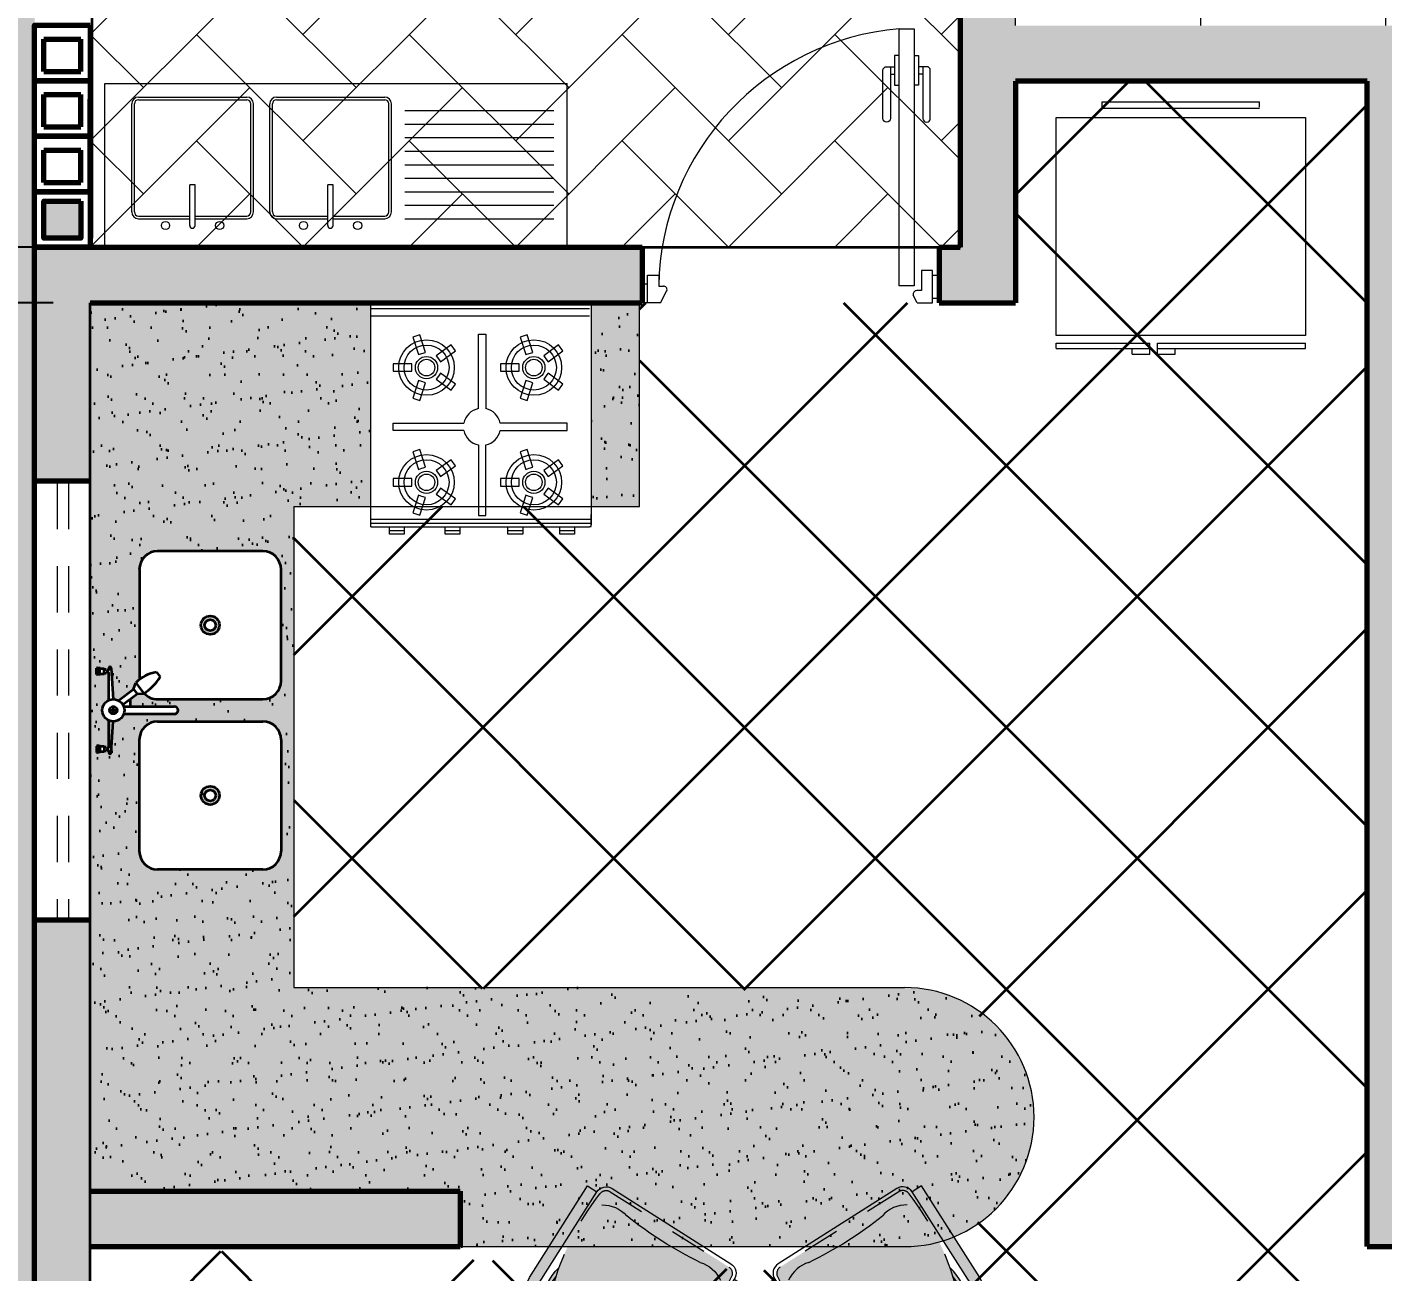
# Model space of a CAD drawing. Header units: millimetres. Extents: x 971.3 to 1010.6, y 593 to 619.8.
# Drawn here: x 973.39 to 977.052, y 603.08 to 606.443 of the extents above; entities that cross this region are included whole.
import ezdxf

# ---------------------------------------------------------------- set-up
doc = ezdxf.new("R2010")
doc.units = ezdxf.units.MM
doc.linetypes.add('ACAD_ISO10W100', pattern=[18.5, 12, -3, 0.5, -3])
doc.linetypes.add('HIDDEN2', pattern=[0.1875, 0.125, -0.0625])
for name, color, linetype, lineweight in [('1', 253, 'Continuous', 0), ('_mobiliário', 7, 'Continuous', 5), ('csco', 7, 'Continuous', 70), ('FAROLAS', 45, 'Continuous', 9), ('moveis', 254, 'Continuous', 5), ('PUERTAS', 40, 'Continuous', 15), ('PUERTAS MADERA', 37, 'Continuous', 13), ('vidrios', 251, 'Continuous', 9), ('www.dwgfree.com', 7, 'Continuous', 70)]:
    doc.layers.add(name, color=color, linetype=linetype, lineweight=lineweight)
doc.layers.add('MUEBLES', color=7, linetype='Continuous', lineweight=13, true_color=0x584b49)
doc.styles.get("Standard").update_dxf_attribs({"font": 'stylu.ttf'})
doc.dimstyles.new('1-75', dxfattribs={"dimtxt": 0.09, "dimasz": 0.05, "dimexe": 0.1, "dimexo": 0.1, "dimgap": 0.05, "dimtad": 1, "dimzin": 4, "dimdsep": 46, "dimtxsty": 'Standard', "dimblk": 'DOT', "dimcen": 0.09, "dimclrd": 250, "dimclre": 250, "dimclrt": 7, "dimaunit": 1, "dimazin": 0, "dimtfac": 1, "dimtix": 1, "dimtmove": 1, "dimatfit": 3, "dimfxl": 0.5, "dimtolj": 1, "dimtzin": 0, "dimarcsym": 0})

# ---------------------------------------------------------------- blocks, each defined once
blk = doc.blocks.new('Moko07pl')
at = {"color": 0, "linetype": 'ByBlock'}
for p, q in [((-0.2238, 0), (0.2238, 0)), ((-0.2238, -0.0155), (-0.2238, 0)), ((0.2238, -0.0155), (0.2238, 0)), ((-0.2238, -0.0177), (0.2238, -0.0177)), ((-0.3543, -0.0443), (0.3543, -0.0443)), ((-0.3543, -0.6643), (-0.3543, -0.0443)), ((0.3543, -0.0443), (0.3543, -0.6643)), ((0.3543, -0.6643), (-0.3543, -0.6643)), ((-0.3543, -0.6864), (-0.0886, -0.6864)), ((-0.3543, -0.7019), (-0.3543, -0.6864)), ((-0.0886, -0.7019), (-0.0886, -0.6864)), ((-0.0663, -0.6864), (0.3543, -0.6864)), ((-0.0663, -0.7019), (-0.0663, -0.6864)), ((0.3543, -0.7019), (0.3543, -0.6864)), ((-0.3543, -0.7019), (-0.0886, -0.7019)), ((-0.1383, -0.7019), (-0.0886, -0.7019)), ((-0.1383, -0.7174), (-0.1383, -0.7019)), ((-0.1383, -0.7174), (-0.0886, -0.7174)), ((-0.0886, -0.7174), (-0.0886, -0.7019)), ((-0.0663, -0.7174), (-0.0663, -0.7019)), ((-0.0663, -0.7019), (-0.0166, -0.7019)), ((-0.0663, -0.7019), (0.3543, -0.7019)), ((-0.0663, -0.7174), (-0.0166, -0.7174)), ((-0.0166, -0.7174), (-0.0166, -0.7019))]:
    blk.add_line(p, q, dxfattribs=at)
blk = doc.blocks.new('COC')
for p, q in [((-0.2975, 0), (0.2975, 0)), ((0.2975, 0), (0.2975, -0.6)), ((-0.2975, -0.015), (0.2925, -0.015)), ((-0.2975, -0.035), (0.2925, -0.035)), ((-0.1658, -0.0863, 0.87), (-0.1848, -0.0925, 0.87)), ((-0.1848, -0.0925, 0.87), (-0.1694, -0.14, 0.87)), ((-0.1504, -0.1339, 0.87), (-0.1658, -0.0863, 0.87)), ((-0.0075, -0.085, 0.87), (0.0125, -0.085, 0.87)), ((-0.0075, -0.286, 0.87), (-0.0075, -0.085, 0.87)), ((0.0125, -0.085, 0.87), (0.0125, -0.286, 0.87)), ((0.1242, -0.0863, 0.87), (0.1052, -0.0925, 0.87)), ((0.1052, -0.0925, 0.87), (0.1206, -0.14, 0.87)), ((0.1396, -0.1339, 0.87), (0.1242, -0.0863, 0.87)), ((-0.1694, -0.14, 0.87), (-0.1599, -0.137, 0.87)), ((-0.1599, -0.137, 0.87), (-0.1504, -0.1339, 0.87)), ((-0.0806, -0.114, 0.87), (-0.121, -0.1434, 0.87)), ((-0.121, -0.1434, 0.87), (-0.1151, -0.1515, 0.87)), ((-0.1093, -0.1596, 0.87), (-0.0688, -0.1302, 0.87)), ((-0.0688, -0.1302, 0.87), (-0.0806, -0.114, 0.87)), ((0.1206, -0.14, 0.87), (0.1301, -0.137, 0.87)), ((0.1301, -0.137, 0.87), (0.1396, -0.1339, 0.87)), ((0.2094, -0.114, 0.87), (0.169, -0.1434, 0.87)), ((0.169, -0.1434, 0.87), (0.1749, -0.1515, 0.87)), ((0.1807, -0.1596, 0.87), (0.2212, -0.1302, 0.87)), ((0.2212, -0.1302, 0.87), (0.2094, -0.114, 0.87)), ((-0.2375, -0.165, 0.87), (-0.2375, -0.185, 0.87)), ((-0.1875, -0.165, 0.87), (-0.2375, -0.165, 0.87)), ((-0.1875, -0.175, 0.87), (-0.1875, -0.165, 0.87)), ((-0.1875, -0.185, 0.87), (-0.1875, -0.175, 0.87)), ((-0.1151, -0.1515, 0.87), (-0.1093, -0.1596, 0.87)), ((0.0525, -0.165, 0.87), (0.0525, -0.185, 0.87)), ((0.1025, -0.165, 0.87), (0.0525, -0.165, 0.87)), ((0.1025, -0.175, 0.87), (0.1025, -0.165, 0.87)), ((0.1025, -0.185, 0.87), (0.1025, -0.175, 0.87)), ((0.1749, -0.1515, 0.87), (0.1807, -0.1596, 0.87)), ((-0.2375, -0.185, 0.87), (-0.1875, -0.185, 0.87)), ((-0.1694, -0.21, 0.87), (-0.1848, -0.2575, 0.87)), ((-0.1599, -0.213, 0.87), (-0.1694, -0.21, 0.87)), ((-0.1658, -0.2637, 0.87), (-0.1504, -0.2161, 0.87)), ((-0.1504, -0.2161, 0.87), (-0.1599, -0.213, 0.87)), ((-0.1151, -0.1985, 0.87), (-0.121, -0.2066, 0.87)), ((-0.121, -0.2066, 0.87), (-0.0806, -0.236, 0.87)), ((-0.1093, -0.1904, 0.87), (-0.1151, -0.1985, 0.87)), ((-0.0688, -0.2198, 0.87), (-0.1093, -0.1904, 0.87)), ((0.0525, -0.185, 0.87), (0.1025, -0.185, 0.87)), ((0.1206, -0.21, 0.87), (0.1052, -0.2575, 0.87)), ((0.1301, -0.213, 0.87), (0.1206, -0.21, 0.87)), ((0.1242, -0.2637, 0.87), (0.1396, -0.2161, 0.87)), ((0.1396, -0.2161, 0.87), (0.1301, -0.213, 0.87)), ((0.1749, -0.1985, 0.87), (0.169, -0.2066, 0.87)), ((0.169, -0.2066, 0.87), (0.2094, -0.236, 0.87)), ((0.1807, -0.1904, 0.87), (0.1749, -0.1985, 0.87)), ((0.2212, -0.2198, 0.87), (0.1807, -0.1904, 0.87)), ((-0.0806, -0.236, 0.87), (-0.0688, -0.2198, 0.87)), ((0.2094, -0.236, 0.87), (0.2212, -0.2198, 0.87)), ((-0.1848, -0.2575, 0.87), (-0.1658, -0.2637, 0.87)), ((0.1052, -0.2575, 0.87), (0.1242, -0.2637, 0.87)), ((-0.2375, -0.325, 0.87), (-0.0465, -0.325, 0.87)), ((-0.2375, -0.345, 0.87), (-0.2375, -0.325, 0.87)), ((0.2325, -0.325, 0.87), (0.0515, -0.325, 0.87)), ((0.2325, -0.345, 0.87), (0.2325, -0.325, 0.87)), ((-0.0465, -0.345, 0.87), (-0.2375, -0.345, 0.87)), ((0.0515, -0.345, 0.87), (0.2325, -0.345, 0.87)), ((-0.1658, -0.3963, 0.87), (-0.1848, -0.4025, 0.87)), ((-0.1848, -0.4025, 0.87), (-0.1694, -0.45, 0.87)), ((-0.1504, -0.4439, 0.87), (-0.1658, -0.3963, 0.87)), ((-0.0075, -0.384, 0.87), (-0.0075, -0.575, 0.87)), ((0.0125, -0.575, 0.87), (0.0125, -0.384, 0.87)), ((0.1242, -0.3963, 0.87), (0.1052, -0.4025, 0.87)), ((0.1052, -0.4025, 0.87), (0.1206, -0.45, 0.87)), ((0.1396, -0.4439, 0.87), (0.1242, -0.3963, 0.87)), ((-0.0806, -0.424, 0.87), (-0.121, -0.4534, 0.87)), ((-0.0688, -0.4402, 0.87), (-0.0806, -0.424, 0.87)), ((0.2094, -0.424, 0.87), (0.169, -0.4534, 0.87)), ((0.2212, -0.4402, 0.87), (0.2094, -0.424, 0.87)), ((-0.2375, -0.475, 0.87), (-0.2375, -0.495, 0.87)), ((-0.1875, -0.475, 0.87), (-0.2375, -0.475, 0.87)), ((-0.1875, -0.485, 0.87), (-0.1875, -0.475, 0.87)), ((-0.1694, -0.45, 0.87), (-0.1599, -0.447, 0.87)), ((-0.1599, -0.447, 0.87), (-0.1504, -0.4439, 0.87)), ((-0.121, -0.4534, 0.87), (-0.1151, -0.4615, 0.87)), ((-0.1151, -0.4615, 0.87), (-0.1093, -0.4696, 0.87)), ((-0.1093, -0.4696, 0.87), (-0.0688, -0.4402, 0.87)), ((0.0525, -0.475, 0.87), (0.0525, -0.495, 0.87)), ((0.1025, -0.475, 0.87), (0.0525, -0.475, 0.87)), ((0.1025, -0.485, 0.87), (0.1025, -0.475, 0.87)), ((0.1206, -0.45, 0.87), (0.1301, -0.447, 0.87)), ((0.1301, -0.447, 0.87), (0.1396, -0.4439, 0.87)), ((0.169, -0.4534, 0.87), (0.1749, -0.4615, 0.87)), ((0.1749, -0.4615, 0.87), (0.1807, -0.4696, 0.87)), ((0.1807, -0.4696, 0.87), (0.2212, -0.4402, 0.87)), ((-0.2375, -0.495, 0.87), (-0.1875, -0.495, 0.87)), ((-0.1875, -0.495, 0.87), (-0.1875, -0.485, 0.87)), ((-0.1151, -0.5085, 0.87), (-0.121, -0.5166, 0.87)), ((-0.1093, -0.5004, 0.87), (-0.1151, -0.5085, 0.87)), ((-0.0688, -0.5298, 0.87), (-0.1093, -0.5004, 0.87)), ((0.0525, -0.495, 0.87), (0.1025, -0.495, 0.87)), ((0.1025, -0.495, 0.87), (0.1025, -0.485, 0.87)), ((0.1749, -0.5085, 0.87), (0.169, -0.5166, 0.87)), ((0.1807, -0.5004, 0.87), (0.1749, -0.5085, 0.87)), ((0.2212, -0.5298, 0.87), (0.1807, -0.5004, 0.87)), ((-0.1694, -0.52, 0.87), (-0.1848, -0.5675, 0.87)), ((-0.1599, -0.523, 0.87), (-0.1694, -0.52, 0.87)), ((-0.1658, -0.5737, 0.87), (-0.1504, -0.5261, 0.87)), ((-0.1504, -0.5261, 0.87), (-0.1599, -0.523, 0.87)), ((-0.121, -0.5166, 0.87), (-0.0806, -0.546, 0.87)), ((-0.0806, -0.546, 0.87), (-0.0688, -0.5298, 0.87)), ((0.1206, -0.52, 0.87), (0.1052, -0.5675, 0.87)), ((0.1301, -0.523, 0.87), (0.1206, -0.52, 0.87)), ((0.1242, -0.5737, 0.87), (0.1396, -0.5261, 0.87)), ((0.1396, -0.5261, 0.87), (0.1301, -0.523, 0.87)), ((0.169, -0.5166, 0.87), (0.2094, -0.546, 0.87)), ((0.2094, -0.546, 0.87), (0.2212, -0.5298, 0.87)), ((-0.2975, -0.585), (0.2925, -0.585)), ((-0.1848, -0.5675, 0.87), (-0.1658, -0.5737, 0.87)), ((-0.0075, -0.575, 0.87), (0.0125, -0.575, 0.87)), ((0.1052, -0.5675, 0.87), (0.1242, -0.5737, 0.87)), ((0.2922, -0.5847), (0.2973, -0.5847)), ((0.2973, -0.6048), (0.2973, -0.572)), ((-0.2975, -0.595), (0.2975, -0.595)), ((-0.2975, -0.605), (0.2925, -0.605)), ((-0.2475, -0.605, 0.78), (-0.2075, -0.605, 0.78)), ((-0.2475, -0.625, 0.78), (-0.2475, -0.605, 0.78)), ((-0.2475, -0.615, 0.78), (-0.2075, -0.615, 0.78)), ((-0.2475, -0.625, 0.78), (-0.2475, -0.615, 0.78)), ((-0.2075, -0.605, 0.78), (-0.2075, -0.625, 0.78)), ((-0.0975, -0.605, 0.78), (-0.0575, -0.605, 0.78)), ((-0.0975, -0.625, 0.78), (-0.0975, -0.605, 0.78)), ((-0.0975, -0.615, 0.78), (-0.0575, -0.615, 0.78)), ((-0.0975, -0.625, 0.78), (-0.0975, -0.615, 0.78)), ((-0.0575, -0.605, 0.78), (-0.0575, -0.625, 0.78)), ((0.0725, -0.605, 0.78), (0.1125, -0.605, 0.78)), ((0.0725, -0.625, 0.78), (0.0725, -0.605, 0.78)), ((0.0725, -0.615, 0.78), (0.1125, -0.615, 0.78)), ((0.0725, -0.625, 0.78), (0.0725, -0.615, 0.78)), ((0.1125, -0.605, 0.78), (0.1125, -0.625, 0.78)), ((0.2125, -0.605, 0.78), (0.2525, -0.605, 0.78)), ((0.2125, -0.625, 0.78), (0.2125, -0.605, 0.78)), ((0.2125, -0.615, 0.78), (0.2525, -0.615, 0.78)), ((0.2125, -0.625, 0.78), (0.2125, -0.615, 0.78)), ((0.2525, -0.605, 0.78), (0.2525, -0.625, 0.78)), ((0.2925, -0.6048), (0.2973, -0.6048)), ((-0.2075, -0.625, 0.78), (-0.2475, -0.625, 0.78)), ((-0.0575, -0.625, 0.78), (-0.0975, -0.625, 0.78)), ((0.1125, -0.625, 0.78), (0.0725, -0.625, 0.78)), ((0.2525, -0.625, 0.78), (0.2125, -0.625, 0.78))]:
    blk.add_line(p, q)
at = {"lineweight": 0}
blk.add_line((-0.2975, -0.605), (-0.2975, 0), dxfattribs=at)
for centre, radius in [((-0.1475, -0.175, 0.87), 0.075), ((0.1425, -0.175, 0.87), 0.075), ((-0.1475, -0.175, 0.87), 0.0608), ((-0.1475, -0.175, 0.87), 0.03), ((0.1425, -0.175, 0.87), 0.0608), ((0.1425, -0.175, 0.87), 0.03), ((-0.1475, -0.175, 0.87), 0.0224), ((0.1425, -0.175, 0.87), 0.0224), ((-0.1475, -0.485, 0.87), 0.075), ((-0.1475, -0.485, 0.87), 0.0608), ((0.1425, -0.485, 0.87), 0.075), ((0.1425, -0.485, 0.87), 0.0608), ((-0.1475, -0.485, 0.87), 0.03), ((-0.1475, -0.485, 0.87), 0.0224), ((0.1425, -0.485, 0.87), 0.03), ((0.1425, -0.485, 0.87), 0.0224)]:
    blk.add_circle(centre, radius, dxfattribs=at)
for start, end in [(101.537, 168.463), (11.537, 78.463), (191.537, 258.463), (281.537, 348.463)]:
    blk.add_arc((0.0025, -0.335, 0.87), 0.05, start, end, dxfattribs=at)
blk = doc.blocks.new('CUBA2NEW')
at = {"layer": '_mobiliário', "lineweight": 35}
for p, q in [((-0.1147, 0.2592), (-0.1136, 0.2636)), ((-0.0953, 0.2592), (-0.1147, 0.2592)), ((-0.1134, 0.2548), (-0.1147, 0.2592)), ((-0.0964, 0.2636), (-0.1136, 0.2636)), ((-0.0966, 0.2548), (-0.0953, 0.2592)), ((-0.0953, 0.2592), (-0.0964, 0.2636)), ((0.0955, 0.2592), (0.0966, 0.2636)), ((0.0955, 0.2592), (0.1149, 0.2592)), ((0.0968, 0.2548), (0.0955, 0.2592)), ((0.0966, 0.2636), (0.1138, 0.2636)), ((0.1136, 0.2548), (0.1149, 0.2592)), ((0.1149, 0.2592), (0.1138, 0.2636)), ((-0.1117, 0.23), (-0.1141, 0.23)), ((-0.1141, 0.2238), (-0.0299, 0.219)), ((-0.0966, 0.2548), (-0.1134, 0.2548)), ((-0.1121, 0.2428), (-0.1121, 0.2548)), ((-0.0979, 0.2428), (-0.1121, 0.2428)), ((-0.1103, 0.2372), (-0.1103, 0.2428)), ((-0.1008, 0.23), (-0.0275, 0.23)), ((-0.0997, 0.2372), (-0.0997, 0.2428)), ((-0.0275, 0.23), (-0.099, 0.23)), ((-0.0979, 0.2428), (-0.0979, 0.2548)), ((0, 0.23), (0, 0.2052)), ((0.0277, 0.23), (0.0992, 0.23)), ((0.1143, 0.2238), (0.0301, 0.219)), ((0.0968, 0.2548), (0.1136, 0.2548)), ((0.0981, 0.2428), (0.0981, 0.2548)), ((0.0981, 0.2428), (0.1123, 0.2428)), ((0.0999, 0.2372), (0.0999, 0.2428)), ((0.1105, 0.2372), (0.1105, 0.2428)), ((0.1119, 0.23), (0.1143, 0.23)), ((0.1123, 0.2428), (0.1123, 0.2548)), ((-0.0125, 0.2182), (0.0134, 0.2182)), ((-0.0099, 0.19), (-0.0099, 0.0533)), ((0.0101, 0.2183), (0.0101, 0.2179)), ((0.0101, 0.2179), (0.0101, 0.2179)), ((0.0101, 0.19), (0.0101, 0.0533)), ((0.0156, 0.1926), (0.0445, 0.1538)), ((0.0268, 0.2045), (0.0572, 0.1637)), ((-0.3805, 0.1479), (-0.0795, 0.1479)), ((0.0302, 0.1729), (0.0101, 0.1729)), ((0.0572, 0.1637), (0.0443, 0.1541)), ((0.0443, 0.1541), (0.0452, 0.1361)), ((0.0742, 0.1576), (0.0452, 0.1361)), ((0.0572, 0.1637), (0.0742, 0.1576)), ((0.3805, 0.1479), (0.0828, 0.1479)), ((-0.43, -0.1855), (-0.43, 0.0985)), ((-0.03, 0.0985), (-0.03, -0.1855)), ((0.03, 0.0985), (0.03, -0.1855)), ((0.1033, 0.1017), (0.0904, 0.0921)), ((0.43, -0.1855), (0.43, 0.0985)), ((-0.0795, -0.235), (-0.3805, -0.235)), ((0.0795, -0.235), (0.3805, -0.235))]:
    blk.add_line(p, q, dxfattribs=at)
for centre, radius in [((0.0001, 0.2183), 0.03), ((0.0001, 0.2183), 0.01), ((-0.23, -0.0435), 0.025), ((-0.23, -0.0435), 0.015), ((0.23, -0.0435), 0.025), ((0.23, -0.0435), 0.015)]:
    blk.add_circle(centre, radius, dxfattribs=at)
for centre, radius, start, end in [((-0.1141, 0.2269), 0.00311, 90, 270), ((-0.1109, 0.2336), 0.00364, 256.098, 80.406), ((-0.0991, 0.2336), 0.00364, 99.594, 283.902), ((0.0993, 0.2336), 0.00364, 256.098, 80.406), ((0.1111, 0.2336), 0.00364, 99.594, 283.902), ((0.1143, 0.2269), 0.00311, 270, 90), ((-0.3805, 0.0985), 0.0495, 90, 180), ((-0.0795, 0.0985), 0.0495, 0, 90), ((0.0021, 0.0845), 0.1027, 9.6471, 45.43), ((0.0831, 0.0985), 0.0495, 90, 90.2722), ((0.3805, 0.0985), 0.0495, 0, 90), ((0.0795, 0.0985), 0.0495, 132.6749, 180), ((0.1514, 0.2), 0.124, 211.0354, 240.5209), ((0.0001, 0.0533), 0.01, 180, 360), ((-0.3805, -0.1855), 0.0495, 180, 270), ((-0.0795, -0.1855), 0.0495, 270, 0), ((0.0795, -0.1855), 0.0495, 180, 270), ((0.3805, -0.1855), 0.0495, 270, 0)]:
    blk.add_arc(centre, radius, start, end, dxfattribs=at)
blk = doc.blocks.new('Banqueta Stool 117')
at = {"layer": 'moveis', "lineweight": 9, "ltscale": 0.05}
h = blk.add_hatch(color=253, dxfattribs=at)
h.dxf.hatch_style = 1
h.set_gradient(color1=(155, 164, 166), one_color=1, tint=1)
h.paths.add_polyline_path([(-0.0299, 0.25), (-0.3227, 0.25, 0.909091), (-0.3227, -0.25), (-0.0299, -0.25), (-0.0299, -0.22), (-0.3213, -0.22, -0.903395), (-0.3213, 0.22), (-0.0299, 0.22)])
h = blk.add_hatch(color=253, dxfattribs=at)
h.dxf.hatch_style = 1
h.set_gradient(color1=(155, 164, 166), one_color=1, tint=1)
h.paths.add_polyline_path([(-0.2817, 0.1904, -0.00933), (-0.2563, 0.1966, 0.288503), (-0.4577, 0.1234), (-0.4477, 0.1199, -0.250729)])
h.paths.add_polyline_path([(-0.4541, 0.1115), (-0.4639, 0.1149, 0.313892), (-0.4639, -0.1149), (-0.4541, -0.1115, -0.321932)])
h.paths.add_polyline_path([(-0.4477, -0.1199), (-0.4577, -0.1234, 0.288503), (-0.2563, -0.1966, -0.00933), (-0.2817, -0.1904, -0.250729)])
h = blk.add_hatch(color=23, dxfattribs=at)
h.dxf.hatch_style = 1
h.set_gradient(color1=(228, 124, 68), color2=(242, 189, 161), one_color=1, tint=0.79)
h.paths.add_polyline_path([(-0.01, -0.19, -0.414214), (-0.03, -0.21, -0.103765), (-0.3161, -0.1803, -0.909091), (-0.3161, 0.1803, -0.103765), (-0.03, 0.21, -0.414214), (-0.01, 0.19)])
h = blk.add_hatch(color=253, dxfattribs=at)
h.dxf.hatch_style = 1
h.set_gradient(color1=(155, 164, 166), one_color=1, tint=1)
h.paths.add_polyline_path([(-0.4709, 0.1174), (-0.4746, 0.1187, 0.326524), (-0.4746, -0.1187), (-0.4709, -0.1174, -0.322082)])
h = blk.add_hatch(color=253, dxfattribs=at)
h.dxf.hatch_style = 1
h.set_gradient(color1=(155, 164, 166), one_color=1, tint=1)
h.paths.add_polyline_path([(-0.4477, 0.1199), (-0.4775, 0.1303, 0.011732), (-0.4834, 0.1218), (-0.4541, 0.1115, -0.013754)])
h.paths.add_polyline_path([(-0.4541, -0.1115), (-0.4834, -0.1218, 0.011732), (-0.4775, -0.1303), (-0.4477, -0.1199, -0.013754)])
at = {"layer": 'moveis', "color": 253, "linetype": 'HIDDEN2', "lineweight": 5, "ltscale": 0.05}
blk.add_line((-0.01, -0.19), (-0.01, 0.19), dxfattribs=at)
at = {"layer": 'moveis', "color": 253, "lineweight": 9, "ltscale": 0.05}
for p, q in [((-0.4541, 0.1115), (-0.4834, 0.1218)), ((-0.4477, 0.1199), (-0.4775, 0.1303)), ((-0.4541, -0.1115), (-0.4834, -0.1218)), ((-0.4477, -0.1199), (-0.4775, -0.1303))]:
    blk.add_line(p, q, dxfattribs=at)
for points in [[(-0.0299, 0.25), (-0.3227, 0.25)], [(-0.0299, 0.22), (-0.0299, 0.25), (-0.0299, 0.25)], [(-0.3227, -0.25), (-0.0299, -0.25)], [(-0.0299, -0.25), (-0.0299, -0.25), (-0.0299, -0.22)]]:
    blk.add_lwpolyline(points, dxfattribs=at)
blk.add_lwpolyline([(-0.3213, -0.22), (-0.03, -0.22, 0.414214), (0, -0.19), (0, 0.19, 0.414214), (-0.03, 0.22), (-0.3213, 0.22)], format="xyb", dxfattribs=at)
for centre, radius, start, end in [((-0.2989, 0), 0.2511, 95.4526, 264.5474), ((-0.2989, 0), 0.2211, 95.811, 264.189), ((-0.2989, 0), 0.1911, 84.8558, 275.1442), ((-0.2989, 0), 0.2011, 77.7947, 142.1667), ((-0.1259, 0.1413), 0.0882, 344.3954, 33.399), ((-0.3123, 0), 0.2011, 143.8338, 216.1662), ((-0.3076, 0), 0.2011, 144.2943, 215.7057), ((-0.2989, 0), 0.2011, 145.1467, 214.8533), ((0.9873, 0), 1.0349, 173.4782, 186.5218), ((-0.2989, 0), 0.2011, 217.8333, 282.2053), ((-0.1259, -0.1413), 0.0882, 326.601, 15.6046)]:
    blk.add_arc(centre, radius, start, end, dxfattribs=at)
at = {"layer": 'moveis', "color": 253, "linetype": 'HIDDEN2', "lineweight": 5, "ltscale": 0.05}
for centre, radius, start, end in [((-0.1023, -0.4867), 0.7004, 84.0756, 107.772), ((-0.03, 0.19), 0.02, 0, 90), ((-0.2989, 0), 0.1811, 95.4526, 264.5474), ((-0.1023, 0.4867), 0.7004, 252.228, 275.9244), ((-0.03, -0.19), 0.02, 270, 0)]:
    blk.add_arc(centre, radius, start, end, dxfattribs=at)
blk = doc.blocks.new('_Dot')
at = {"color": 0, "linetype": 'ByBlock', "lineweight": -2}
blk.add_line((-0.5, 0), (-1, 0), dxfattribs=at)
at = {"color": 0, "linetype": 'ByBlock', "const_width": 0.5}
blk.add_lwpolyline([(-0.25, 0, 1), (0.25, 0, 1)], format="xyb", close=True, dxfattribs=at)
blk = doc.blocks.new('*D47')
at = {"layer": 'Defpoints', "color": 0, "lineweight": 35, "transparency": 16777216}
for p in [(973.1316, 605.6979), (973.5599, 605.6979), (973.5599, 599.247)]:
    blk.add_point(p, dxfattribs=at)
at = {"layer": 'www.dwgfree.com', "color": 250, "linetype": 'ACAD_ISO10W100', "lineweight": -2, "transparency": 16777216}
for p, q in [((973.4599, 605.6979), (973.0316, 605.6979)), ((973.4599, 599.247), (973.0316, 599.247))]:
    blk.add_line(p, q, dxfattribs=at)
at = {"layer": 'www.dwgfree.com', "color": 250, "lineweight": -2, "transparency": 16777216}
blk.add_line((973.1316, 599.297), (973.1316, 605.6479), dxfattribs=at)
at = {"layer": 'www.dwgfree.com', "color": 250, "lineweight": -2, "transparency": 16777216, "xscale": 0.05, "yscale": 0.05, "zscale": 0.05}
for p, rotation in [((973.1316, 605.6979), 90), ((973.1316, 599.247), 270)]:
    blk.add_blockref('_Dot', p, dxfattribs=dict(at, rotation=rotation))
at = {"layer": 'www.dwgfree.com', "color": 7, "lineweight": 35, "transparency": 16777216, "insert": (973.0346, 602.4725), "char_height": 0.09, "attachment_point": 5, "rotation": 90}
blk.add_mtext('\\A1;6.45 ', dxfattribs=at)
blk = doc.blocks.new('*D48')
at = {"layer": 'Defpoints', "color": 0, "lineweight": 35, "transparency": 16777216}
for p in [(973.1316, 605.8479), (973.5599, 605.8479), (973.5599, 605.6979)]:
    blk.add_point(p, dxfattribs=at)
at = {"layer": 'www.dwgfree.com', "color": 250, "lineweight": -2, "transparency": 16777216}
for p, q in [((973.1316, 605.8979), (973.1316, 605.9479)), ((973.1316, 605.6979), (973.1316, 605.8479)), ((973.1316, 605.6479), (973.1316, 605.5979))]:
    blk.add_line(p, q, dxfattribs=at)
at = {"layer": 'www.dwgfree.com', "color": 250, "linetype": 'ACAD_ISO10W100', "lineweight": -2, "transparency": 16777216}
for p, q in [((973.4599, 605.8479), (973.0316, 605.8479)), ((973.4599, 605.6979), (973.0316, 605.6979))]:
    blk.add_line(p, q, dxfattribs=at)
at = {"layer": 'www.dwgfree.com', "color": 250, "lineweight": -2, "transparency": 16777216, "xscale": 0.05, "yscale": 0.05, "zscale": 0.05}
for p, rotation in [((973.1316, 605.8479), 270), ((973.1316, 605.6979), 90)]:
    blk.add_blockref('_Dot', p, dxfattribs=dict(at, rotation=rotation))
at = {"layer": 'www.dwgfree.com', "color": 7, "lineweight": 35, "transparency": 16777216, "insert": (973.0347, 605.7729), "char_height": 0.09, "attachment_point": 5, "rotation": 90}
blk.add_mtext('\\A1;.15 ', dxfattribs=at)
blk = doc.blocks.new('*D49')
at = {"layer": 'Defpoints', "color": 0, "lineweight": 35, "transparency": 16777216}
for p in [(973.1316, 607.5979), (973.4099, 607.5979), (973.5599, 605.8479)]:
    blk.add_point(p, dxfattribs=at)
at = {"layer": 'www.dwgfree.com', "color": 250, "linetype": 'ACAD_ISO10W100', "lineweight": -2, "transparency": 16777216}
for p, q in [((973.3099, 607.5979), (973.0316, 607.5979)), ((973.4599, 605.8479), (973.0316, 605.8479))]:
    blk.add_line(p, q, dxfattribs=at)
at = {"layer": 'www.dwgfree.com', "color": 250, "lineweight": -2, "transparency": 16777216}
blk.add_line((973.1316, 605.8979), (973.1316, 607.5479), dxfattribs=at)
at = {"layer": 'www.dwgfree.com', "color": 250, "lineweight": -2, "transparency": 16777216, "xscale": 0.05, "yscale": 0.05, "zscale": 0.05}
for p, rotation in [((973.1316, 607.5979), 90), ((973.1316, 605.8479), 270)]:
    blk.add_blockref('_Dot', p, dxfattribs=dict(at, rotation=rotation))
at = {"layer": 'www.dwgfree.com', "color": 7, "lineweight": 35, "transparency": 16777216, "insert": (973.0334, 606.7229), "char_height": 0.09, "attachment_point": 5, "rotation": 90}
blk.add_mtext('\\A1;1.75 ', dxfattribs=at)
blk = doc.blocks.new('*D71')
at = {"layer": 'Defpoints', "color": 0, "lineweight": 35, "transparency": 16777216}
for p in [(973.4099, 610.347), (971.6835, 599.187), (973.5599, 599.187)]:
    blk.add_point(p, dxfattribs=at)
at = {"layer": 'www.dwgfree.com', "color": 250, "linetype": 'ACAD_ISO10W100', "lineweight": -2, "transparency": 16777216}
for p, q in [((973.3099, 610.347), (971.5835, 610.347)), ((973.4599, 599.187), (971.5835, 599.187))]:
    blk.add_line(p, q, dxfattribs=at)
at = {"layer": 'www.dwgfree.com', "color": 250, "lineweight": -2, "transparency": 16777216}
blk.add_line((971.6835, 610.297), (971.6835, 599.237), dxfattribs=at)
at = {"layer": 'www.dwgfree.com', "color": 250, "lineweight": -2, "transparency": 16777216, "xscale": 0.05, "yscale": 0.05, "zscale": 0.05}
for p, rotation in [((971.6835, 610.347), 90), ((971.6835, 599.187), 270)]:
    blk.add_blockref('_Dot', p, dxfattribs=dict(at, rotation=rotation))
at = {"layer": 'www.dwgfree.com', "color": 7, "lineweight": 35, "transparency": 16777216, "insert": (971.5869, 604.767), "char_height": 0.09, "attachment_point": 5, "rotation": 90}
blk.add_mtext('\\A1;11.16 ', dxfattribs=at)

msp = doc.modelspace()

# ---------------------------------------------------------------- hatches: boundary and pattern name
at = {"layer": 'csco'}
msp.add_hatch(color=256, dxfattribs=at).paths.add_polyline_path([(973.4349, 605.9729), (973.4349, 605.8729), (973.5349, 605.8729), (973.5349, 605.9729)])
at = {"layer": 'FAROLAS', "lineweight": 35}
h = msp.add_hatch(dxfattribs=at)
h.set_pattern_fill('AR-SAND', color=104, scale=0.004, angle=180, style=0)
h.set_pattern_definition([(217.5, (972.27319, 593.91996), (0.0064001, -0.1957653), [0, -0.154432, 0, -0.17272, 0, -0.1651]), (187.5, (972.2732, 593.91996), (-0.1798093, -0.28673), [0, -0.083312, 0, -0.139192, 0, -0.05334]), (147.5, (972.39816, 593.91996), (-0.316397, -0.0005749), [0, -0.0508, 0, -0.18288, 0, -0.23876]), (137.5, (972.39816, 593.91996), (-0.3054226, -0.0891717), [0, -0.0254, 0, -0.119888, 0, -0.13716])])
h.paths.add_polyline_path([(978.3835, 614.166), (976.3137, 614.166), (976.3764, 611.7875), (972.2732, 611.7875), (972.2732, 593.92), (977.1382, 593.92), (977.1382, 599.097), (973.4099, 599.097), (973.41, 610.3471), (976.639, 610.347), (976.639, 611.857), (978.3835, 611.857)])
h.paths.add_polyline_path([(973.3426, 594.0355), (972.4764, 594.0355), (972.4764, 599.0712), (973.3426, 599.0712)], flags=16)
h.paths.add_polyline_path([(973.3426, 599.081), (972.4764, 599.081), (972.4764, 611.7875), (973.3426, 611.7875)], flags=16)
at = {"layer": 'www.dwgfree.com', "lineweight": 13}
h = msp.add_hatch(dxfattribs=at)
h.set_pattern_fill('AR-HBONE', color=256, scale=0.002, style=0)
h.set_pattern_definition([(45, (973.55994, 605.84795), (3e-17, 0.287368), [0.6096, -0.2032]), (135, (973.70362, 605.99163), (3e-17, 0.287368), [0.6096, -0.2032])])
edge = h.paths.add_edge_path()
edge.add_line((973.5599, 605.8479), (975.91, 605.8479))
edge.add_line((975.91, 605.8479), (975.91, 607.597))
edge.add_line((975.91, 607.597), (973.5648, 607.597))
edge.add_line((973.5648, 607.597), (973.5648, 605.8729))
at = {"layer": 'www.dwgfree.com', "lineweight": 35}
for points in [[(977.16, 606.447), (976.06, 606.447), (976.06, 607.5979), (975.91, 607.5979), (975.91, 605.8479), (975.854, 605.8479), (975.854, 605.6979), (976.06, 605.6979), (976.06, 606.297), (977.01, 606.297), (977.01, 603.1479), (977.16, 603.1479)], [(975.0509, 605.8479), (973.96, 605.8479), (973.4099, 605.8479), (973.4099, 605.2166), (973.5599, 605.2166), (973.5599, 605.6979), (973.96, 605.6979), (975.0509, 605.6979)], [(973.5599, 604.0305), (973.4099, 604.0305), (973.4099, 599.097), (973.5599, 599.097)], [(974.56, 603.2979), (973.5599, 603.2979), (973.5599, 603.1479), (974.56, 603.1479)]]:
    msp.add_hatch(color=256, dxfattribs=at).paths.add_polyline_path(points)
at = {"layer": 'www.dwgfree.com', "lineweight": 15}
h = msp.add_hatch(dxfattribs=at)
h.set_pattern_fill('_USER', color=252, scale=0.5, style=0, double=1, pattern_type=0)
h.set_pattern_definition([(0, (976.06, 602.24703), (0, 0.5), []), (90, (976.06, 602.24703), (-0.5, 3e-17), [])])
edge = h.paths.add_edge_path()
edge.add_line((981.9731, 602.697), (979.6591, 602.747))
edge.add_line((979.6591, 602.747), (979.6591, 602.247))
edge.add_line((979.6591, 602.247), (977.168, 602.247))
edge.add_line((977.168, 602.247), (977.168, 606.447))
edge.add_line((977.168, 606.447), (976.06, 606.447))
edge.add_line((976.06, 606.447), (976.06, 607.5979))
edge.add_line((976.06, 607.5979), (980.0731, 607.598))
edge.add_line((980.0731, 607.598), (980.0731, 606.647))
edge.add_line((980.0731, 606.647), (981.0231, 606.647))
edge.add_line((981.0231, 606.647), (981.0231, 604.447))
edge.add_line((981.0231, 604.447), (981.9731, 604.447))
edge.add_line((981.9731, 604.447), (981.9731, 602.697))
at = {"layer": 'www.dwgfree.com', "lineweight": 35}
h = msp.add_hatch(dxfattribs=at)
h.set_pattern_fill('_USER', color=256, scale=0.5, angle=315, style=0, double=1, pattern_type=0)
h.set_pattern_definition([(315, (973.55994, 599.24703), (0.353553, 0.353553), []), (45, (973.55994, 599.24703), (-0.353553, 0.353553), [])])
h.paths.add_polyline_path([(977.01, 606.297), (976.06, 606.297), (976.06, 605.6979), (975.0438, 605.6979), (975.0438, 605.1479), (974.11, 605.1479), (974.11, 603.8479), (975.8381, 603.8391), (976.0053, 603.7476), (976.097, 603.5922), (976.0853, 603.3687), (975.9919, 603.2358), (975.8939, 603.1736), (975.9631, 603.0646), (973.56, 603.1479), (973.5599, 599.247), (977.01, 599.247)])
h.paths.add_polyline_path([(974.373, 599.7619), (974.373, 602.5388), (976.1899, 602.5388), (976.1899, 599.7619)], flags=16)
edge = h.paths.add_edge_path(flags=16)
edge.add_line((976.3752, 605.574), (976.4225, 605.574))
edge = h.paths.add_edge_path(flags=16)
edge.add_line((976.3752, 605.5593), (976.4225, 605.5593))
edge = h.paths.add_edge_path(flags=16)
edge.add_line((976.3752, 605.5593), (976.3752, 605.574))
edge = h.paths.add_edge_path(flags=16)
edge.add_line((976.4225, 605.5593), (976.4225, 605.574))
edge = h.paths.add_edge_path(flags=16)
edge.add_line((976.4909, 605.5593), (976.4909, 605.574))
edge = h.paths.add_edge_path(flags=16)
edge.add_line((976.4436, 605.5593), (976.4436, 605.574))
edge = h.paths.add_edge_path(flags=16)
edge.add_line((976.4436, 605.5593), (976.4909, 605.5593))
edge = h.paths.add_edge_path(flags=16)
edge.add_line((976.4436, 605.574), (976.4909, 605.574))
edge = h.paths.add_edge_path(flags=16)
edge.add_line((976.17, 606.1988), (976.8432, 606.1988))
edge = h.paths.add_edge_path(flags=16)
edge.add_line((976.8432, 606.1988), (976.8432, 605.6098))
edge = h.paths.add_edge_path(flags=16)
edge.add_line((976.8432, 605.6098), (976.17, 605.6098))
edge = h.paths.add_edge_path(flags=16)
edge.add_line((976.17, 605.6098), (976.17, 606.1988))
edge = h.paths.add_edge_path(flags=16)
edge.add_line((976.17, 605.5888), (976.4225, 605.5888))
edge = h.paths.add_edge_path(flags=16)
edge.add_line((976.4436, 605.5888), (976.8432, 605.5888))
edge = h.paths.add_edge_path(flags=16)
edge.add_line((976.17, 605.574), (976.4225, 605.574))
edge = h.paths.add_edge_path(flags=16)
edge.add_line((976.4436, 605.574), (976.8432, 605.574))
edge = h.paths.add_edge_path(flags=16)
edge.add_line((976.17, 605.574), (976.17, 605.5888))
edge = h.paths.add_edge_path(flags=16)
edge.add_line((976.4225, 605.574), (976.4225, 605.5888))
edge = h.paths.add_edge_path(flags=16)
edge.add_line((976.4436, 605.574), (976.4436, 605.5888))
edge = h.paths.add_edge_path(flags=16)
edge.add_line((976.8432, 605.574), (976.8432, 605.5888))
edge = h.paths.add_edge_path(flags=16)
edge.add_line((976.294, 606.224), (976.7192, 606.224))
edge = h.paths.add_edge_path(flags=16)
edge.add_line((976.294, 606.2409), (976.7192, 606.2409))
edge = h.paths.add_edge_path(flags=16)
edge.add_line((976.7192, 606.2262), (976.7192, 606.2409))
edge = h.paths.add_edge_path(flags=16)
edge.add_line((976.294, 606.2262), (976.294, 606.2409))
h = msp.add_hatch(dxfattribs=at)
h.set_pattern_fill('AR-SAND', color=256, scale=0.002, style=0)
h.set_pattern_definition([(37.5, (973.55994, 603.14795), (-0.0032, 0.0978826), [0, -0.077216, 0, -0.08636, 0, -0.08255]), (7.5, (973.55994, 603.14795), (0.0899047, 0.143365), [0, -0.041656, 0, -0.069596, 0, -0.02667]), (327.5, (973.49745, 603.14795), (0.1581985, 0.0002874), [0, -0.0254, 0, -0.09144, 0, -0.11938]), (317.5, (973.49745, 603.14795), (0.1527113, 0.044586), [0, -0.0127, 0, -0.059944, 0, -0.06858])])
h.paths.add_polyline_path([(974.3187, 605.6979), (973.96, 605.6979), (973.5599, 605.6979), (973.5599, 603.2979), (974.56, 603.2979), (974.56, 603.1479), (975.76, 603.1479, 1), (975.76, 603.8479), (974.11, 603.8479), (974.11, 605.1479), (974.3187, 605.1479)])
h.paths.add_polyline_path([(974.0264, 605.0269, -0.414214), (974.0758, 604.9774), (974.0758, 604.6764, -0.414214), (974.0264, 604.6269), (973.7424, 604.6269, -0.204794), (973.7066, 604.6422), (973.6868, 604.6412), (973.6679, 604.6271), (973.6679, 604.607), (973.7876, 604.607, -1), (973.7876, 604.587), (973.6509, 604.587, -0.32491), (973.6218, 604.567), (973.617, 604.4826, -0.972072), (973.6108, 604.4828), (973.6108, 604.4869, 0.813431), (973.6037, 604.4867), (973.5981, 604.4867), (973.5981, 604.4848), (973.5861, 604.4848), (973.5861, 604.4835), (973.5817, 604.4822), (973.5772, 604.4833), (973.5772, 604.5006), (973.5817, 604.5016), (973.5861, 604.5004), (973.5861, 604.499), (973.5981, 604.499), (973.6037, 604.4972, 1.038319), (973.6108, 604.4987), (973.6108, 604.5694, -0.300476), (973.5926, 604.597, -0.300476), (973.6108, 604.6246), (973.6108, 604.6971, 0.813431), (973.6037, 604.6968), (973.5981, 604.6968), (973.5981, 604.695), (973.5861, 604.695), (973.5861, 604.6937), (973.5817, 604.6924), (973.5772, 604.6935), (973.5772, 604.7107), (973.5817, 604.7118), (973.5861, 604.7105), (973.5861, 604.7092), (973.5981, 604.7092), (973.6037, 604.7074, 0.926655), (973.6111, 604.7099, -1.224319), (973.617, 604.7114), (973.6218, 604.627, -0.125752), (973.6363, 604.6237), (973.6772, 604.6541), (973.6832, 604.6711, -0.031649), (973.6929, 604.6798), (973.6929, 604.9774, -0.414214), (973.7424, 605.0269)], flags=16)
h.paths.add_polyline_path([(973.9094, 604.8269, -1), (973.8594, 604.8269, -1)], flags=0)
h.paths.add_polyline_path([(973.8994, 604.8269, -1), (973.8694, 604.8269, -1)], flags=0)
h.paths.add_polyline_path([(974.0264, 604.5669, -0.414214), (974.0758, 604.5174), (974.0758, 604.2164, -0.414214), (974.0264, 604.1669), (973.7424, 604.1669, -0.414214), (973.6929, 604.2164), (973.6929, 604.5174, -0.414214), (973.7424, 604.5669)], flags=16)
h.paths.add_polyline_path([(973.6326, 604.5969), (973.6227, 604.5969), (973.6227, 604.587, 0.408585)], flags=0)
h.paths.add_polyline_path([(973.9094, 604.3669, -1), (973.8594, 604.3669, -1)], flags=0)
h.paths.add_polyline_path([(973.8994, 604.3669, -1), (973.8694, 604.3669, -1)], flags=0)
h.paths.add_polyline_path([(975.0438, 605.6979), (974.9137, 605.6979), (974.9137, 605.1479), (975.0438, 605.1479)])
h = msp.add_hatch(color=32, dxfattribs=at)
h.set_gradient(color1=(212, 122, 43), one_color=1, tint=1)
h.paths.add_polyline_path([(975.76, 603.8479), (974.11, 603.8479), (974.11, 605.1479), (974.3187, 605.1479), (974.3187, 605.6979), (973.96, 605.6979), (973.5599, 605.6979), (973.5599, 603.2979), (974.56, 603.2979), (974.56, 603.1479), (975.76, 603.1479, 1)])
h.paths.add_polyline_path([(974.0264, 604.1669), (973.7424, 604.1669, -0.414214), (973.6929, 604.2164), (973.6929, 604.5174, -0.414214), (973.7424, 604.5669), (974.0264, 604.5669, -0.414214), (974.0758, 604.5174), (974.0758, 604.2164, -0.414214)], flags=16)
h.paths.add_polyline_path([(973.8594, 604.3669, -1), (973.9094, 604.3669, -1)], flags=0)
h.paths.add_polyline_path([(973.8694, 604.3669, -1), (973.8994, 604.3669, -1)], flags=0)
h.paths.add_polyline_path([(974.0264, 604.6269), (973.7424, 604.6269, -0.204794), (973.7066, 604.6422), (973.6868, 604.6412), (973.6679, 604.6271), (973.6679, 604.607), (973.7876, 604.607, -1), (973.7876, 604.587), (973.6509, 604.587, -0.32491), (973.6218, 604.567), (973.617, 604.4826, -0.972072), (973.6108, 604.4828), (973.6108, 604.4869, 1.049821), (973.6039, 604.4848), (973.5908, 604.4848), (973.5772, 604.481), (973.5772, 604.5029), (973.5908, 604.499), (973.6039, 604.499, 1.343722), (973.6108, 604.4987), (973.6108, 604.5694, -0.300476), (973.5926, 604.597, -0.300476), (973.6108, 604.6246), (973.6108, 604.6971, 1.049821), (973.6039, 604.695), (973.5908, 604.695), (973.5772, 604.6912), (973.5772, 604.7131), (973.5908, 604.7092), (973.6039, 604.7092, 0.994577), (973.6111, 604.7099, -1.224319), (973.617, 604.7114), (973.6218, 604.627, -0.125752), (973.6363, 604.6237), (973.6772, 604.6541), (973.6832, 604.6711, -0.031649), (973.6929, 604.6798), (973.6929, 604.9774, -0.414214), (973.7424, 605.0269), (974.0264, 605.0269, -0.414214), (974.0758, 604.9774), (974.0758, 604.6764, -0.414214)], flags=16)
h.paths.add_polyline_path([(973.8594, 604.8269, -1), (973.9094, 604.8269, -1)], flags=0)
h.paths.add_polyline_path([(973.8694, 604.8269, -1), (973.8994, 604.8269, -1)], flags=0)
h.paths.add_polyline_path([(973.6326, 604.5969), (973.6227, 604.5969), (973.6227, 604.587, 0.408585)], flags=0)
h.paths.add_polyline_path([(975.0438, 605.6979), (974.9137, 605.6979), (974.9137, 605.1479), (975.0438, 605.1479)])

# ---------------------------------------------------------------- linework, layer by layer
at = {"color": 47, "lineweight": 15, "true_color": 0x7a7360}
for p, q in [((975.0438, 605.1479), (975.0438, 605.6979)), ((974.11, 605.1479), (974.11, 603.8479)), ((974.11, 605.1479), (975.0438, 605.1479)), ((974.11, 603.8479), (975.76, 603.8479)), ((974.56, 603.1479), (975.76, 603.1479))]:
    msp.add_line(p, q, dxfattribs=at)
msp.add_arc((975.76, 603.4979), 0.35, 270, 90, dxfattribs=at)
at = {"layer": 'csco'}
for p, q in [((975.91, 607.5979), (975.91, 605.8479)), ((973.4349, 606.3229), (973.4349, 606.4104)), ((973.4349, 606.4104), (973.5349, 606.4104)), ((973.5349, 606.3229), (973.5349, 606.4104)), ((973.4349, 606.3229), (973.5349, 606.3229)), ((977.01, 606.297), (976.06, 606.297)), ((976.06, 606.297), (976.06, 605.6979)), ((977.01, 603.1479), (977.01, 606.297)), ((973.4099, 605.9979), (973.4099, 606.2479)), ((973.4349, 606.1729), (973.4349, 606.2604)), ((973.4349, 606.2604), (973.5349, 606.2604)), ((973.5349, 606.1729), (973.5349, 606.2604)), ((973.5599, 605.9979), (973.5599, 606.2479)), ((973.4349, 606.1729), (973.5349, 606.1729)), ((973.4349, 606.0229), (973.4349, 606.1104)), ((973.4349, 606.1104), (973.5349, 606.1104)), ((973.5349, 606.0229), (973.5349, 606.1104)), ((973.4349, 606.0229), (973.5349, 606.0229)), ((973.4099, 605.8479), (973.96, 605.8479)), ((973.4099, 599.097), (973.4099, 605.8479)), ((973.96, 605.8479), (975.0509, 605.8479)), ((975.0509, 605.8479), (975.0509, 605.6979)), ((975.854, 605.8479), (975.854, 605.6979)), ((975.854, 605.8479), (975.91, 605.8479)), ((973.5599, 605.6979), (973.96, 605.6979)), ((973.96, 605.6979), (975.0509, 605.6979)), ((975.854, 605.6979), (976.06, 605.6979)), ((973.4099, 605.2166), (973.5599, 605.2166)), ((973.4099, 604.0305), (973.5599, 604.0305)), ((973.56, 603.2979), (974.56, 603.2979)), ((974.56, 603.2979), (974.56, 603.1479)), ((973.56, 603.1479), (974.56, 603.1479)), ((977.01, 603.1479), (977.16, 603.1479))]:
    msp.add_line(p, q, dxfattribs=at)
for points in [[(973.5599, 606.4479), (973.5599, 606.2979), (973.4099, 606.2979), (973.4099, 606.4479)], [(973.5599, 606.2979), (973.5599, 606.1479), (973.4099, 606.1479), (973.4099, 606.2979)], [(973.5599, 606.1479), (973.5599, 605.9979), (973.4099, 605.9979), (973.4099, 606.1479)], [(973.5599, 605.9979), (973.5599, 605.8479), (973.4099, 605.8479), (973.4099, 605.9979)], [(973.5349, 605.9729), (973.5349, 605.8729), (973.4349, 605.8729), (973.4349, 605.9729)]]:
    msp.add_lwpolyline(points, close=True, dxfattribs=at)
at = {"layer": 'MUEBLES', "color": 47, "true_color": 0x766e55}
for p, q in [((973.5992, 606.2903), (974.8489, 606.2903)), ((973.5992, 605.8479), (973.5992, 606.2903)), ((974.8489, 605.8479), (974.8489, 606.2903)), ((973.6723, 605.9432), (973.6723, 606.2355)), ((973.6796, 605.9432), (973.6796, 606.2355)), ((973.6906, 606.2537), (973.9829, 606.2537)), ((973.6906, 606.2464), (973.9829, 606.2464)), ((973.9939, 605.9432), (973.9939, 606.2355)), ((974.0012, 605.9432), (974.0012, 606.2355)), ((974.0451, 605.9432), (974.0451, 606.2355)), ((974.0524, 605.9432), (974.0524, 606.2355)), ((974.0633, 606.2537), (974.3557, 606.2537)), ((974.0633, 606.2464), (974.3557, 606.2464)), ((974.3666, 605.9432), (974.3666, 606.2355)), ((974.3739, 605.9432), (974.3739, 606.2355)), ((974.4105, 606.2172), (974.8124, 606.2172)), ((974.4105, 606.1807), (974.8124, 606.1807)), ((974.4105, 606.1441), (974.8124, 606.1441)), ((974.4105, 606.1076), (974.8124, 606.1076)), ((974.4105, 606.071), (974.8124, 606.071)), ((973.8435, 606.0162), (973.8289, 606.0162)), ((973.8289, 605.9066), (973.8289, 606.0162)), ((973.8435, 605.9066), (973.8435, 606.0162)), ((974.2163, 606.0162), (974.2017, 606.0162)), ((974.2017, 605.9066), (974.2017, 606.0162)), ((974.2163, 605.9066), (974.2163, 606.0162)), ((974.4105, 606.0345), (974.8124, 606.0345)), ((974.4105, 605.998), (974.8124, 605.998)), ((974.4105, 605.9614), (974.8124, 605.9614)), ((973.6906, 605.9322), (973.8289, 605.9322)), ((973.6906, 605.9249), (973.8289, 605.9249)), ((973.8435, 605.9322), (973.9829, 605.9322)), ((973.8435, 605.9249), (973.9829, 605.9249)), ((974.0633, 605.9322), (974.2017, 605.9322)), ((974.0633, 605.9249), (974.2017, 605.9249)), ((974.2163, 605.9322), (974.3557, 605.9322)), ((974.2163, 605.9249), (974.3557, 605.9249)), ((974.4105, 605.9249), (974.8124, 605.9249))]:
    msp.add_line(p, q, dxfattribs=at)
for centre in [(973.7636, 605.9066), (973.9099, 605.9066), (974.1364, 605.9066), (974.2827, 605.9066)]:
    msp.add_circle(centre, 0.011, dxfattribs=at)
for centre, radius, start, end in [((973.6906, 606.2355), 0.0183, 90, 180), ((973.6906, 606.2355), 0.011, 90, 180), ((973.9829, 606.2355), 0.0183, 0, 90), ((973.9829, 606.2355), 0.011, 0, 90), ((974.0633, 606.2355), 0.0183, 90, 180), ((974.0633, 606.2355), 0.011, 90, 180), ((974.3557, 606.2355), 0.0183, 0, 90), ((974.3557, 606.2355), 0.011, 0, 90), ((973.6906, 605.9432), 0.0183, 180, 270), ((973.6906, 605.9432), 0.011, 180, 270), ((973.9829, 605.9432), 0.0183, 270, 0), ((973.9829, 605.9432), 0.011, 270, 0), ((974.0633, 605.9432), 0.0183, 180, 270), ((974.0633, 605.9432), 0.011, 180, 270), ((974.3557, 605.9432), 0.0183, 270, 0), ((974.3557, 605.9432), 0.011, 270, 0), ((973.8362, 605.9066), 0.00731, 180, 0), ((974.209, 605.9066), 0.00731, 180, 0)]:
    msp.add_arc(centre, radius, start, end, dxfattribs=at)
at = {"layer": 'PUERTAS', "color": 253}
for p, q in [((975.7219, 606.3158), (975.7333, 606.3158)), ((975.8098, 606.3158), (975.7983, 606.3158))]:
    msp.add_line(p, q, dxfattribs=at)
for points in [[(975.7458, 606.3658), (975.7333, 606.3658), (975.7333, 606.2858), (975.7458, 606.2858)], [(975.7858, 606.3658), (975.7983, 606.3658), (975.7983, 606.2858), (975.7858, 606.2858)]]:
    msp.add_lwpolyline(points, dxfattribs=at)
for points in [[(975.7219, 606.3358), (975.7219, 606.1958, -1), (975.7019, 606.1958), (975.7019, 606.3258, -0.414214), (975.7119, 606.3358), (975.7333, 606.3358)], [(975.8098, 606.3358), (975.8098, 606.1958, 1), (975.8298, 606.1958), (975.8298, 606.3258, 0.414214), (975.8198, 606.3358), (975.7983, 606.3358)]]:
    msp.add_lwpolyline(points, format="xyb", dxfattribs=at)
at = {"layer": 'PUERTAS MADERA'}
for p, q in [((975.7458, 606.4383), (975.7858, 606.4383)), ((975.7459, 605.7433), (975.7458, 606.4383)), ((975.7858, 606.4383), (975.7859, 605.7433)), ((975.0659, 605.7728), (975.0959, 605.7728)), ((975.0659, 605.6978), (975.0659, 605.7728)), ((975.0959, 605.7728), (975.0959, 605.7432)), ((975.8059, 605.7854), (975.8059, 605.7308)), ((975.8359, 605.7854), (975.8059, 605.7854)), ((975.8359, 605.6979), (975.8359, 605.7854)), ((975.8359, 605.7729), (975.8509, 605.7729)), ((975.0659, 605.7478), (975.0509, 605.7478)), ((975.0959, 605.7432), (975.1085, 605.7432)), ((975.1009, 605.6978), (975.1182, 605.7307)), ((975.7859, 605.7433), (975.7459, 605.7433)), ((975.8059, 605.7308), (975.7933, 605.7308)), ((975.0659, 605.6978), (975.0509, 605.6978)), ((975.1009, 605.6978), (975.0659, 605.6978)), ((975.7943, 605.6979), (975.7836, 605.7182)), ((975.7943, 605.6979), (975.8359, 605.6979)), ((975.8359, 605.7105), (975.8509, 605.7105))]:
    msp.add_line(p, q, dxfattribs=at)
at = {"layer": 'PUERTAS MADERA', "color": 251}
msp.add_arc((975.8059, 605.7308), 0.71, 94.8565, 178.9982, dxfattribs=at)
at = {"layer": 'PUERTAS MADERA'}
for centre, start, end in [((975.1085, 605.7332), 345.0691, 90.0005), ((975.7933, 605.7208), 90.0055, 194.9369)]:
    msp.add_arc(centre, 0.01, start, end, dxfattribs=at)
at = {"layer": 'vidrios', "linetype": 'HIDDEN2'}
for p, q in [((973.4712, 605.2115), (973.4712, 604.0357)), ((973.5012, 605.2115), (973.5012, 604.0357))]:
    msp.add_line(p, q, dxfattribs=at)
at = {"layer": 'www.dwgfree.com', "lineweight": 35}
msp.add_line((973.5599, 599.097), (973.5599, 605.6979), dxfattribs=at)
msp.add_lwpolyline([(973.5599, 605.8479), (975.91, 605.8479), (975.91, 607.597), (973.5648, 607.597), (973.5648, 605.8729)], dxfattribs=at)

# ---------------------------------------------------------------- block references
at = {"layer": '1', "rotation": 90.00000000000001}
msp.add_blockref('CUBA2NEW', (973.8408, 604.5969), dxfattribs=at)
at = {"layer": 'moveis', "color": 253, "lineweight": 9, "xscale": -1, "rotation": 237.5752701577439}
msp.add_blockref('Banqueta Stool 117', (975.1306, 603.203), dxfattribs=at)
at = {"layer": 'moveis', "color": 253, "lineweight": 9, "rotation": 122.4247298422561}
msp.add_blockref('Banqueta Stool 117', (975.5791, 603.203), dxfattribs=at)
at = {"layer": 'MUEBLES', "xscale": 0.9499999999998181, "yscale": 0.9499999999998181, "zscale": 0.9499999999998181}
msp.add_blockref('Moko07pl', (976.5066, 606.2409), dxfattribs=at)
at = {"layer": 'MUEBLES'}
msp.add_blockref('COC', (974.6162, 605.6979, -0.87), dxfattribs=at)

# ---------------------------------------------------------------- dimensions: what is measured, and where the dimension line sits
at = {"layer": 'www.dwgfree.com', "lineweight": 35}
for base, p1, p2, picture, middle in [((971.6835, 599.187), (973.4099, 610.347), (973.5599, 599.187), '*D71', (971.5869, 604.767)), ((973.1316, 607.5979), (973.5599, 605.8479), (973.4099, 607.5979), '*D49', (973.0334, 606.7229)), ((973.1316, 605.8479), (973.5599, 605.6979), (973.5599, 605.8479), '*D48', (973.0347, 605.7729)), ((973.1316, 605.6979), (973.5599, 599.247), (973.5599, 605.6979), '*D47', (973.0346, 602.4725))]:
    dim = msp.add_linear_dim(base=base, p1=p1, p2=p2, angle=90, dimstyle='1-75', override={"dimpost": ' ', "dimfxl": 0.05}, dxfattribs=at)
    dim.commit()
    dim.dimension.update_dxf_attribs({"geometry": picture, "text_midpoint": middle})

doc.saveas('drawing.dxf')
